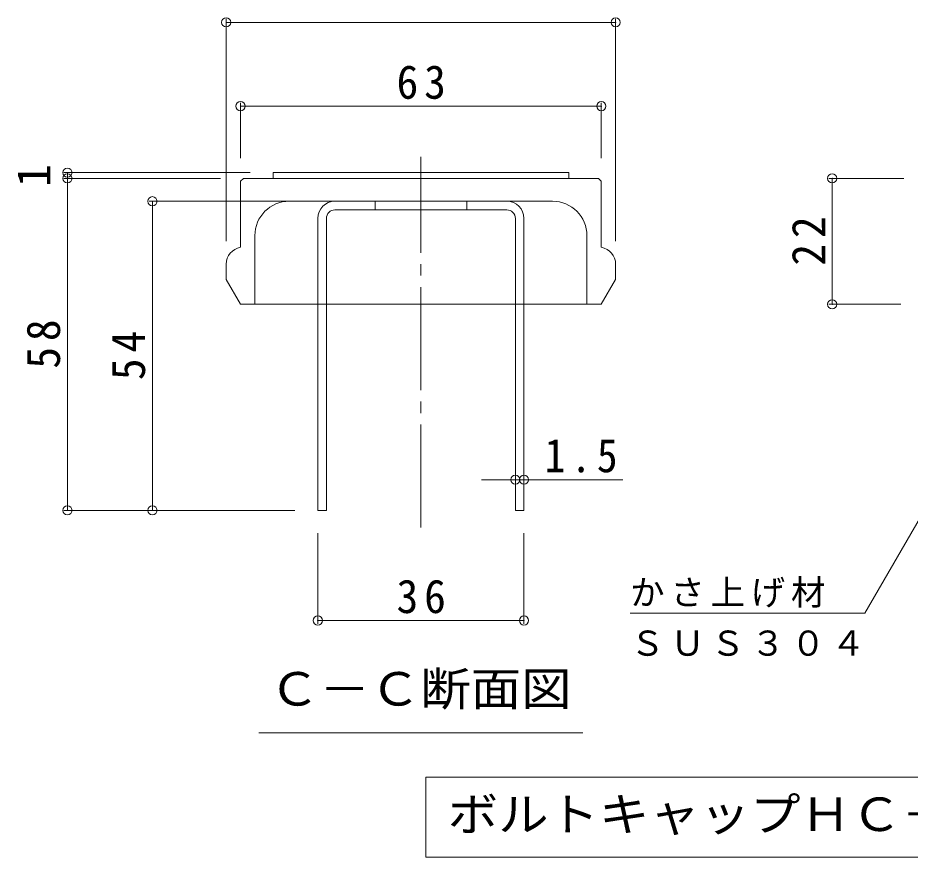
# Model space of a CAD drawing. Units: millimetres on the paper, enlarged 10 times, with parts at other scales. Extents: x -1478 to 1831, y -1939 to 1575.
# Drawn here: x 432 to 1211, y 173 to 906 of the extents above; entities that cross this region are included whole.
import ezdxf
from ezdxf.enums import TextEntityAlignment as Align

# ---------------------------------------------------------------- set-up
doc = ezdxf.new("R2010")
doc.units = ezdxf.units.MM
doc.header["$LTSCALE"] = 10
doc.header["$PDMODE"] = 32
doc.header["$PDSIZE"] = 8
doc.linetypes.add('CHAIN2', pattern=[12, 9, -1, 1, -1])
doc.linetypes.add('DASHED1', pattern=[1.8, 1.2, -0.6])
for name, color, linetype, lineweight in [('D-4', 7, 'Continuous', 9), ('D-5', 7, 'Continuous', 9), ('D-7', 6, 'Continuous', 9), ('D-8', 4, 'Continuous', 9)]:
    doc.layers.add(name, color=color, linetype=linetype, lineweight=lineweight)
doc.styles.add('ＭＳ ゴシック', font='')
doc.styles.get('ＭＳ ゴシック').set_extended_font_data('MS Gothic')

msp = doc.modelspace()

# ---------------------------------------------------------------- linework, layer by layer
at = {"layer": 'D-4'}
for p, q in [((614.29, 905.15), (614.29, 710.96)), ((954.29, 905.15), (954.29, 710.96)), ((614.29, 902.15), (954.29, 902.15)), ((626.79, 832), (626.79, 783.46)), ((626.79, 829), (941.79, 829)), ((941.79, 832), (941.79, 783.46)), ((472.66, 770.96), (635.21, 770.96)), ((472.66, 765.96), (609.29, 765.96)), ((475.66, 765.96), (475.66, 770.96)), ((475.66, 765.96), (475.66, 475.96)), ((1140.37, 765.96), (1205.96, 765.96)), ((1143.37, 765.96), (1143.37, 655.96)), ((546.89, 745.96), (689.28, 745.96)), ((549.89, 475.96), (549.89, 745.96)), ((1140.37, 655.96), (1203.46, 655.96)), ((1260.96, 540.36), (1172.02, 386.31)), ((866.78, 502.77), (837.19, 502.77)), ((866.78, 502.77), (874.28, 502.77)), ((874.28, 502.77), (960.7, 502.77)), ((472.66, 475.96), (674.28, 475.96)), ((694.28, 376.8), (694.28, 455.96)), ((874.28, 376.8), (874.28, 455.96)), ((1172.02, 386.31), (967.02, 386.31)), ((694.28, 379.8), (874.28, 379.8))]:
    msp.add_line(p, q, dxfattribs=at)
for p in [(614.29, 902.15), (954.29, 902.15), (626.79, 829), (941.79, 829), (475.66, 770.96), (475.66, 765.96), (1143.37, 765.96), (549.89, 745.96), (1143.37, 655.96), (866.78, 502.77), (874.28, 502.77), (475.66, 475.96), (549.89, 475.96), (694.28, 379.8), (874.28, 379.8)]:
    msp.add_point(p, dxfattribs=at)
at = {"layer": 'D-5'}
for p, q in [((642.78, 281.61), (925.78, 281.61)), ((788.49, 243.06), (1452.02, 243.06)), ((788.49, 243.06), (788.49, 173.06)), ((788.49, 173.06), (1452.02, 173.06))]:
    msp.add_line(p, q, dxfattribs=at)
at = {"layer": 'D-7', "linetype": 'CHAIN2'}
msp.add_line((784.28, 460.97), (784.28, 784.74), dxfattribs=at)
at = {"layer": 'D-7'}
for p, q in [((626.79, 763.46), (629.29, 765.96)), ((939.28, 765.96), (629.29, 765.96)), ((655.21, 770.96), (913.37, 770.96)), ((655.21, 765.96), (655.21, 770.96)), ((913.37, 765.96), (913.37, 770.96)), ((941.79, 763.46), (939.28, 765.96)), ((626.79, 763.46), (626.79, 705.75)), ((941.79, 763.46), (941.79, 705.75)), ((669.29, 745.96), (899.28, 745.96)), ((639.28, 715.96), (639.28, 655.96)), ((929.29, 715.96), (929.29, 655.96)), ((614.29, 690.96), (614.29, 677.61)), ((954.28, 690.96), (954.28, 677.61)), ((626.79, 655.96), (614.29, 677.61)), ((941.79, 655.96), (954.28, 677.61)), ((626.79, 655.96), (694.28, 655.96)), ((701.78, 655.96), (866.78, 655.96)), ((874.28, 655.96), (941.79, 655.96))]:
    msp.add_line(p, q, dxfattribs=at)
at = {"layer": 'D-7', "linetype": 'DASHED1'}
for p, q in [((701.78, 655.96), (694.28, 655.96)), ((874.28, 655.96), (866.78, 655.96))]:
    msp.add_line(p, q, dxfattribs=at)
at = {"layer": 'D-7'}
for centre, radius, start, end in [((669.29, 715.96), 30, 90, 180), ((899.28, 715.96), 30, 0, 90), ((629.29, 690.96), 15, 99.59386, 180), ((939.29, 690.96), 15, 0, 80.40614)]:
    msp.add_arc(centre, radius, start, end, dxfattribs=at)
at = {"layer": 'D-8'}
for p, q in [((709.28, 745.96), (859.28, 745.96)), ((744.28, 738.46), (744.28, 745.96)), ((824.28, 738.46), (824.28, 745.96)), ((859.28, 738.46), (709.28, 738.46)), ((694.28, 730.96), (694.28, 475.96)), ((701.78, 730.96), (701.78, 475.96)), ((866.78, 730.96), (866.78, 475.96)), ((874.28, 730.96), (874.28, 475.96)), ((694.28, 475.96), (701.78, 475.96)), ((874.28, 475.96), (866.78, 475.96))]:
    msp.add_line(p, q, dxfattribs=at)
for centre, radius, start, end in [((709.28, 730.96), 15, 90, 180), ((859.28, 730.96), 15, 0, 90), ((709.28, 730.96), 7.5, 90, 180), ((859.28, 730.96), 7.5, 0, 90)]:
    msp.add_arc(centre, radius, start, end, dxfattribs=at)

# ---------------------------------------------------------------- texts
at = {"layer": 'D-4', "color": 2, "style": 'ＭＳ ゴシック'}
msp.add_text('1', height=29.33, rotation=90, dxfattribs=at).set_placement((469.66, 758.46), align=Align.BOTTOM_LEFT)
at = {"layer": 'D-4', "color": 2, "char_height": 29.33, "attachment_point": 7, "style": 'ＭＳ ゴシック'}
for s, insert in [('\\T1.27;\\W0.95;63', (763.04, 835)), ('\\T1.27;\\W0.9;1.5', (892.39, 508.77)), ('\\T1.27;\\W0.95;36', (763.03, 385.8))]:
    msp.add_mtext(s, dxfattribs=dict(at, insert=insert))
at = {"layer": 'D-4', "color": 2, "char_height": 29.33, "attachment_point": 7, "rotation": 90, "style": 'ＭＳ ゴシック'}
for s, insert in [('\\T1.27;\\W0.95;22', (1137.37, 689.71)), ('\\T1.27;\\W0.95;58', (469.66, 599.71)), ('\\T1.27;\\W0.95;54', (543.89, 589.71))]:
    msp.add_mtext(s, dxfattribs=dict(at, insert=insert))
at = {"layer": 'D-4', "char_height": 21.99, "attachment_point": 7, "style": 'ＭＳ ゴシック'}
for s, insert in [('\\T1.17;かさ上げ材', (967.02, 390.97)), ('\\T1.17;ＳＵＳ３０４', (967.02, 348.6))]:
    msp.add_mtext(s, dxfattribs=dict(at, insert=insert))
at = {"layer": 'D-5', "color": 2, "style": 'ＭＳ ゴシック', "width": 1.1}
for s, p in [('Ｃ－Ｃ断面図', (651.78, 296.61)), ('ボルトキャップＨＣ－Ｈ詳細図', (807.76, 187.06))]:
    msp.add_text(s, height=29.33, dxfattribs=at).set_placement(p, align=Align.BOTTOM_LEFT)

doc.saveas('drawing.dxf')
